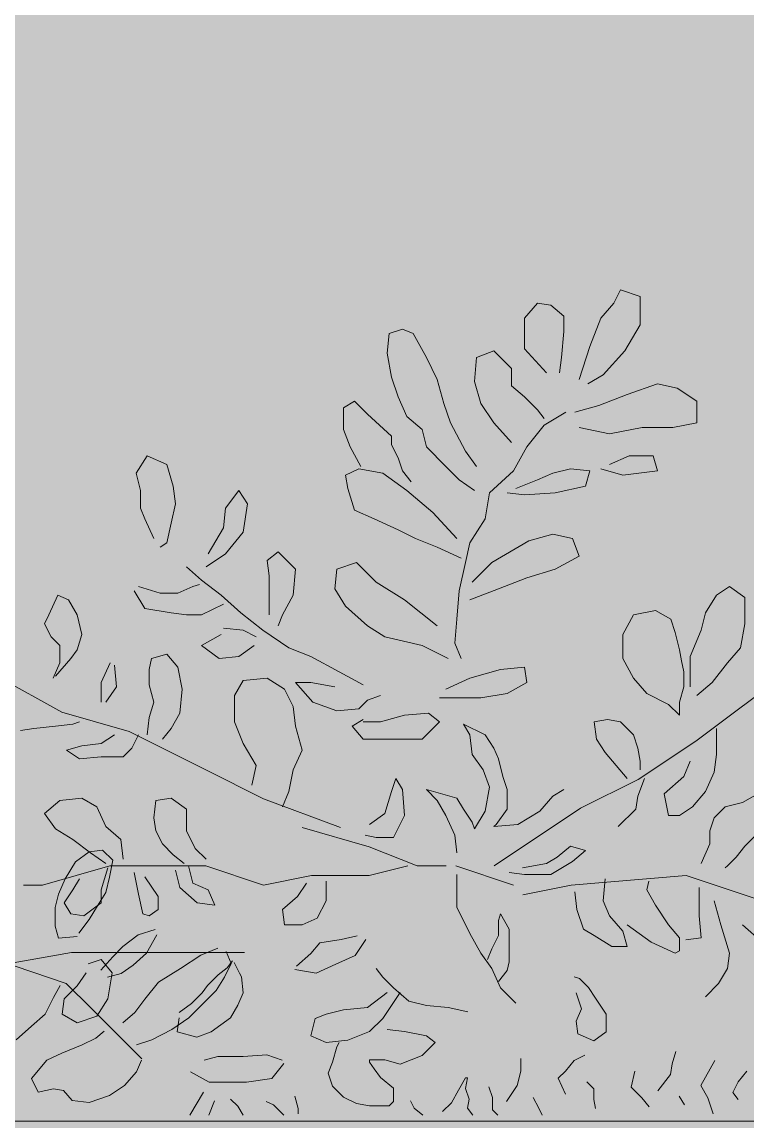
# Model space of a CAD drawing. Header units: centimetres. Extents: x -4381 to 5639, y -3920 to 4826.
# Drawn here: x 7.436 to 7.875, y 7.218 to 7.883 of the extents above; entities that cross this region are included whole.
import ezdxf
from ezdxf.xclip import XClip

# ---------------------------------------------------------------- set-up
doc = ezdxf.new("R2010")
doc.units = ezdxf.units.CM
doc.header["$MEASUREMENT"] = 0
doc.header["$XCLIPFRAME"] = 0
doc.set_wipeout_variables(frame=1)
doc.linetypes.add('Wipeout_Contour', pattern=[100, 0, -100])
for name, color, linetype, lineweight, true_color in [('00-TREES_Pen_No__181', 7, 'Continuous', 5, 0xddeaa8), ('Mur de clôture_Pen_No__178', 7, 'Continuous', 5, 0xbda888), ('MURS CLOTURE_Pen_No__185', 7, 'Continuous', 5, 0xbce39b)]:
    doc.layers.add(name, color=color, linetype=linetype, lineweight=lineweight, true_color=true_color)
doc.layers.add('0_Pen_No__1', color=7, linetype='Continuous', lineweight=5)
doc.layers.add('Structural - Bearing_Pen_No__1', color=7, linetype='Continuous', lineweight=5)
doc.layers.add('Drawing & Figure', color=7, linetype='Continuous')
doc.layers.add('Mur de clôture', color=7, linetype='Continuous')

# ---------------------------------------------------------------- blocks, each defined once
blk = doc.blocks.new('Drawing_9_9', base_point=(-322.85847, 10.61787))
at = {"color": 254, "linetype": 'Wipeout_Contour', "lineweight": 0, "ltscale": 50.266211}
blk.add_wipeout([(5.10799, 7.21787), (7.93931, 7.21787), (12.029, 9.51787), (12.029, 10.41787)], dxfattribs=at).dxf.layer = 'Mur de clôture'
at = {"layer": '00-TREES_Pen_No__181', "linetype": 'Continuous', "lineweight": 0, "ltscale": 10, "true_color": 0xd3eba9}
h = blk.add_hatch(color=61, dxfattribs=at)
h.paths.add_polyline_path([(7.58834, 7.23998), (7.58418, 7.25786), (7.57146, 7.28672), (7.54736, 7.33663), (7.51465, 7.36934), (7.41998, 7.41323), (7.35841, 7.43072), (7.34995, 7.42049), (7.30719, 7.41136), (7.23481, 7.41531), (7.27399, 7.43834), (7.2857, 7.45576), (7.25711, 7.46898), (7.18631, 7.46898), (7.09895, 7.42098), (7.12219, 7.4511), (7.17727, 7.48209), (7.25711, 7.51045), (7.36145, 7.52426), (7.41102, 7.55388), (7.43977, 7.60688), (7.43977, 7.66627), (7.40558, 7.70046), (7.37625, 7.67113), (7.31153, 7.64561), (7.26364, 7.6195), (7.19018, 7.58967), (7.18249, 7.59994), (7.21566, 7.63312), (7.20481, 7.65508), (7.21046, 7.68951), (7.21046, 7.73199), (7.19828, 7.73712), (7.13854, 7.71963), (7.11642, 7.67893), (7.08789, 7.6504), (7.07133, 7.57888), (7.03677, 7.57418), (7.03677, 7.61075), (7.04903, 7.63357), (7.0441, 7.65406), (7.03027, 7.6463), (6.98104, 7.63529), (6.98104, 7.65422), (7.02321, 7.67316), (7.04989, 7.69984), (7.04818, 7.72469), (7.06108, 7.76783), (7.02751, 7.78849), (7.02235, 7.81258), (7.01891, 7.83582), (7.00772, 7.85476), (6.98429, 7.81799), (6.96124, 7.8064), (6.94575, 7.83152), (6.90229, 7.85411), (6.84419, 7.87111), (6.80229, 7.86051), (6.77878, 7.79881), (6.77878, 7.75644), (6.81958, 7.72586), (6.85366, 7.70844), (6.93608, 7.69966), (6.90444, 7.6809), (6.8686, 7.67459), (6.86342, 7.66076), (6.89468, 7.64662), (6.93331, 7.63254), (6.95436, 7.61291), (6.94403, 7.57418), (6.90186, 7.57418), (6.91003, 7.55051), (6.93542, 7.52512), (6.92385, 7.48626), (6.91726, 7.44774), (6.86829, 7.49672), (6.8502, 7.52039), (6.83644, 7.53975), (6.83042, 7.56385), (6.82889, 7.57956), (6.82511, 7.60537), (6.80718, 7.62668), (6.76071, 7.63873), (6.7266, 7.63232), (6.73553, 7.66871), (6.71208, 7.70371), (6.67206, 7.74373), (6.60923, 7.76267), (6.57308, 7.77867), (6.48787, 7.823), (6.46291, 7.77868), (6.45419, 7.7316), (6.51714, 7.71447), (6.49476, 7.67608), (6.50251, 7.6284), (6.55612, 7.55439), (6.58727, 7.54849), (6.65517, 7.56519), (6.68443, 7.57122), (6.67176, 7.52945), (6.66605, 7.51796), (6.7025, 7.51796), (6.72316, 7.51613), (6.73951, 7.49548), (6.74984, 7.48171), (6.73642, 7.483), (6.75038, 7.47606), (6.71509, 7.47606), (6.63074, 7.47606), (6.5421, 7.45024), (6.52746, 7.39086), (6.51714, 7.32458), (6.56359, 7.30468), (6.60442, 7.29965), (6.63269, 7.29965), (6.67453, 7.31202), (6.81061, 7.2994), (6.77915, 7.27707), (6.71955, 7.25634), (6.71955, 7.2171), (6.88214, 7.2171), (6.89574, 7.20776), (6.95793, 7.20517), (7.07582, 7.2171), (7.13849, 7.2171), (7.14973, 7.2171), (7.18759, 7.25773), (7.18659, 7.26153), (7.21608, 7.29685), (7.25071, 7.27383), (7.30383, 7.31205), (7.34788, 7.29003), (7.37173, 7.23389), (7.46059, 7.22396), (7.53962, 7.22979)])
h.paths.add_polyline_path([(7.17053, 7.26839), (7.16057, 7.2362), (7.12391, 7.2483), (7.09666, 7.27556), (7.09666, 7.32505), (7.10957, 7.33437), (7.11674, 7.32863), (7.1318, 7.29421)], flags=0)
h.paths.add_polyline_path([(6.90781, 7.39248), (6.88372, 7.35151), (6.86721, 7.32755), (6.83351, 7.32755), (6.84245, 7.35625), (6.85997, 7.36531)], flags=0)
at = {"layer": '00-TREES_Pen_No__181', "linetype": 'Continuous', "ltscale": 10}
h = blk.add_hatch(color=256, dxfattribs=at)
h.paths.add_polyline_path([(6.5762, 6.01702), (6.58837, 5.96952), (6.62365, 5.96949), (6.64669, 5.93419), (6.61142, 5.94643), (6.64665, 5.89891), (6.61137, 5.88673), (6.61133, 5.83924), (6.58826, 5.83926), (6.59906, 5.77955), (6.64654, 5.7673), (6.65871, 5.7198), (6.67093, 5.71979), (6.73063, 5.71974), (6.77807, 5.66135), (6.81335, 5.66132), (6.84862, 5.66129), (6.87306, 5.67213), (6.88392, 5.68433), (6.88391, 5.67212), (6.90831, 5.64903), (6.89604, 5.57713), (6.93131, 5.56624), (6.9788, 5.5662), (7.02627, 5.54174), (7.03852, 5.58922), (7.06297, 5.62448), (7.08604, 5.62446), (7.09824, 5.61359), (7.12133, 5.63664), (7.14574, 5.62441), (7.19332, 5.73156), (7.20555, 5.74376), (7.26388, 5.7315), (7.30053, 5.74368), (7.31141, 5.77895), (7.30061, 5.83866), (7.3481, 5.83862), (7.40641, 5.80329), (7.44302, 5.77883), (7.4308, 5.76663), (7.40634, 5.71916), (7.44296, 5.70828), (7.49043, 5.68381), (7.5013, 5.69602), (7.54878, 5.68376), (7.5732, 5.68374), (7.56097, 5.66069), (7.54869, 5.57657), (7.62062, 5.60093), (7.64366, 5.56564), (7.64365, 5.55343), (7.64358, 5.47132), (7.71552, 5.50587), (7.73862, 5.54113), (7.78609, 5.51803), (7.82271, 5.50578), (7.85796, 5.47048), (7.87019, 5.49353), (7.87025, 5.56544), (7.8106, 5.62384), (7.83368, 5.63603), (7.87031, 5.636), (7.90567, 5.73095), (7.92803, 5.74276), (7.9653, 5.64813), (8.0127, 5.5409), (8.04789, 5.43368), (8.08306, 5.3156), (8.11824, 5.19617), (8.1303, 5.01841), (8.15459, 4.86371), (8.16535, 4.74566), (8.18963, 4.57874), (8.18949, 4.41321), (8.16498, 4.31825), (8.1771, 4.21105), (8.16482, 4.12829), (8.1334, 4.05622), (8.34386, 4.05622), (8.30733, 4.17566), (8.2844, 4.33036), (8.26017, 4.56783), (8.24941, 4.67367), (8.23735, 4.85278), (8.22527, 5.00612), (8.21322, 5.19609), (8.20246, 5.30329), (8.21339, 5.39826), (8.22571, 5.51765), (8.24629, 5.69738), (8.25028, 5.69538), (8.27335, 5.69536), (8.30861, 5.68312), (8.30855, 5.61256), (8.29767, 5.57594), (8.35601, 5.57589), (8.39261, 5.52836), (8.42784, 5.48084), (8.41564, 5.49307), (8.34507, 5.47006), (8.33282, 5.43344), (8.3328, 5.41037), (8.33276, 5.36288), (8.39242, 5.30313), (8.39246, 5.35062), (8.45088, 5.44555), (8.47537, 5.52829), (8.49843, 5.51742), (8.54591, 5.50517), (8.55813, 5.51737), (8.61784, 5.52817), (8.64089, 5.50509), (8.6653, 5.49285), (8.68837, 5.49283), (8.74807, 5.49278), (8.74802, 5.43308), (8.79556, 5.49274), (8.79562, 5.56466), (8.84314, 5.59989), (8.8675, 5.51711), (8.9028, 5.55235), (8.89064, 5.61207), (8.8785, 5.69484), (8.91512, 5.67039), (8.96263, 5.69477), (8.97345, 5.65948), (9.04533, 5.62279), (9.06835, 5.56442), (9.08051, 5.50471), (9.10492, 5.49248), (9.12802, 5.52774), (9.14023, 5.52773), (9.18774, 5.55211), (9.18775, 5.56432), (9.16336, 5.59962), (9.16339, 5.6349), (9.21089, 5.64707), (9.28276, 5.59952), (9.24747, 5.58734), (9.25829, 5.53984), (9.29492, 5.53981), (9.34238, 5.50449), (9.28266, 5.48012), (9.33014, 5.46922), (9.31786, 5.38511), (9.35313, 5.37422), (9.38975, 5.36198), (9.40062, 5.37418), (9.41288, 5.43252), (9.38981, 5.43254), (9.41297, 5.53971), (9.44822, 5.5044), (9.50791, 5.49214), (9.52015, 5.5274), (9.46049, 5.57495), (9.54328, 5.5993), (9.57989, 5.57484), (9.57991, 5.59927), (9.603, 5.62231), (9.6383, 5.64671), (9.66271, 5.63447), (9.69802, 5.66972), (9.53266, 5.88425), (9.56795, 5.89643), (9.4961, 5.96704), (9.52054, 5.99145), (9.55586, 6.03891), (9.59116, 6.06194), (9.58042, 6.19221), (9.55608, 6.29942), (9.58054, 6.33468), (9.61583, 6.34686), (9.62806, 6.37127), (9.62807, 6.38213), (9.6512, 6.45402), (9.66341, 6.45401), (9.68647, 6.45399), (9.68649, 6.47706), (9.6865, 6.48927), (9.62822, 6.56123), (9.63908, 6.57208), (9.66351, 6.57206), (9.68661, 6.61953), (9.6283, 6.65621), (9.60388, 6.65623), (9.58085, 6.70374), (9.55645, 6.72683), (9.52118, 6.73907), (9.50901, 6.78657), (9.48596, 6.80966), (9.46153, 6.79882), (9.46154, 6.80968), (9.46157, 6.84631), (9.44941, 6.90467), (9.46165, 6.94129), (9.4739, 6.98877), (9.43863, 6.99966), (9.40199, 6.98883), (9.35451, 6.99973), (9.35452, 7.01194), (9.37901, 7.08383), (9.39127, 7.14217), (9.35465, 7.16662), (9.25966, 7.15449), (9.23658, 7.13144), (9.22439, 7.16673), (9.21219, 7.17895), (9.23665, 7.21421), (9.2245, 7.28478), (9.20143, 7.2848), (9.12955, 7.32149), (9.10646, 7.29709), (9.01153, 7.35687), (8.97493, 7.39218), (8.93966, 7.40442), (8.92747, 7.4275), (8.87997, 7.41669), (8.86909, 7.39227), (8.83249, 7.42758), (8.8216, 7.39231), (8.78502, 7.45205), (8.76195, 7.45206), (8.7498, 7.52263), (8.72668, 7.46431), (8.7145, 7.4996), (8.61947, 7.43997), (8.59508, 7.47527), (8.57201, 7.47529), (8.53674, 7.48753), (8.50009, 7.4645), (8.5001, 7.47535), (8.45261, 7.47539), (8.40512, 7.47544), (8.33457, 7.48771), (8.29931, 7.49995), (8.27486, 7.47555), (8.22739, 7.50001), (8.20433, 7.50003), (8.15686, 7.52314), (8.13241, 7.50009), (8.09715, 7.52319), (8.09718, 7.54761), (8.07273, 7.52321), (8.03746, 7.53545), (8.02523, 7.51239), (7.94246, 7.51246), (7.91946, 7.58304), (7.90723, 7.55998), (7.88278, 7.53558), (7.8597, 7.51253), (7.78777, 7.50038), (7.71721, 7.48823), (7.68194, 7.50047), (7.62226, 7.52359), (7.61003, 7.50054), (7.59777, 7.45306), (7.55028, 7.4531), (7.51503, 7.47619), (7.49193, 7.44093), (7.47971, 7.42873), (7.45525, 7.39348), (7.41996, 7.37044), (7.34936, 7.32301), (7.33715, 7.32302), (7.26523, 7.32308), (7.26517, 7.25117), (7.22991, 7.26341), (7.17017, 7.22818), (7.18235, 7.18068), (7.21761, 7.16844), (7.25421, 7.12092), (7.21756, 7.10874), (7.20673, 7.13317), (7.1592, 7.08572), (7.17002, 7.04908), (7.19442, 7.01378), (7.16999, 7.0138), (7.18216, 6.9663), (7.19431, 6.89573), (7.15907, 6.93104), (7.13467, 6.96634), (7.0994, 6.96637), (7.08724, 7.03829), (7.05197, 7.03832), (7.0275, 6.99086), (7.01665, 6.99086), (7.01661, 6.94337), (7.01657, 6.89589), (7.06401, 6.83614), (7.01655, 6.87146), (6.99207, 6.81178), (6.96902, 6.82401), (6.93238, 6.82404), (6.90933, 6.83627), (6.88486, 6.78881), (6.89704, 6.75352), (6.92145, 6.72907), (6.92142, 6.6938), (6.88477, 6.68161), (6.87395, 6.7169), (6.8495, 6.69386), (6.81424, 6.71695), (6.81419, 6.65861), (6.80198, 6.65862), (6.76671, 6.6695), (6.73143, 6.65868), (6.67173, 6.65873), (6.65946, 6.59904), (6.68391, 6.62208), (6.71915, 6.58678), (6.70692, 6.56372), (6.69468, 6.5271), (6.73127, 6.47957), (6.75429, 6.42121), (6.73125, 6.45651), (6.70676, 6.37376), (6.68369, 6.37378), (6.65924, 6.33717), (6.64701, 6.31411), (6.64699, 6.28969), (6.64694, 6.23134), (6.69443, 6.2313), (6.67461, 6.21789), (6.65912, 6.1947), (6.63596, 6.08888), (6.6468, 6.06445), (6.63595, 6.07667), (6.61151, 6.05227)])
h.paths.add_polyline_path([(7.95891, 5.74312), (7.96538, 5.74311), (7.98844, 5.73088), (8.0237, 5.70778), (8.04809, 5.67113), (8.07112, 5.63583), (8.08333, 5.62361), (8.09556, 5.64802), (8.13089, 5.70769), (8.16619, 5.73073), (8.19059, 5.70764), (8.19051, 5.61266), (8.17819, 5.49327), (8.1659, 5.3983), (8.15503, 5.37524), (8.1306, 5.37526), (8.10757, 5.41056), (8.04799, 5.55308)], flags=0)
at = {"layer": 'Mur de clôture_Pen_No__178', "linetype": 'Continuous', "ltscale": 10}
blk.add_hatch(color=256, dxfattribs=at).paths.add_polyline_path([(5.10799, 7.21787), (7.93931, 7.21787), (12.029, 9.51787), (12.029, 10.41787)])
at = {"layer": 'MURS CLOTURE_Pen_No__185', "linetype": 'Continuous', "lineweight": 0, "ltscale": 10, "true_color": 0xc7e4ae}
h = blk.add_hatch(color=9, dxfattribs=at)
h.paths.add_polyline_path([(7.21924, 7.23827), (7.25646, 7.23048), (7.31682, 7.22603), (7.3847, 7.23362), (7.40292, 7.2765), (7.43657, 7.29332), (7.47714, 7.26413), (7.50359, 7.28171), (7.52612, 7.25473), (7.52536, 7.25183), (7.55428, 7.22079), (7.56287, 7.22079), (7.61074, 7.22079), (7.70079, 7.21168), (7.74829, 7.21366), (7.75868, 7.22079), (7.88288, 7.22079), (7.88288, 7.25077), (7.83736, 7.2666), (7.81332, 7.28366), (7.91727, 7.2933), (7.94923, 7.28385), (7.97083, 7.28385), (8.00201, 7.28769), (8.0375, 7.3029), (8.02961, 7.35352), (8.01843, 7.39888), (7.95071, 7.41861), (7.88629, 7.41861), (7.85933, 7.41861), (7.86999, 7.4239), (7.85974, 7.42292), (7.86763, 7.43344), (7.88012, 7.44921), (7.8959, 7.45061), (7.92375, 7.45061), (7.91939, 7.45939), (7.90971, 7.49129), (7.93206, 7.48669), (7.98392, 7.47393), (8.00772, 7.47844), (8.04867, 7.53497), (8.05459, 7.57139), (8.0375, 7.60072), (8.08558, 7.61381), (8.07891, 7.64977), (8.05985, 7.68362), (7.99476, 7.64976), (7.96715, 7.63753), (7.91916, 7.62307), (7.88859, 7.5925), (7.87068, 7.56576), (7.87749, 7.53797), (7.85144, 7.54286), (7.81594, 7.53366), (7.80225, 7.51738), (7.79936, 7.49766), (7.79819, 7.48567), (7.79359, 7.46726), (7.78308, 7.45247), (7.76926, 7.43439), (7.73185, 7.39698), (7.72682, 7.42639), (7.71798, 7.45608), (7.73738, 7.47548), (7.74362, 7.49355), (7.71141, 7.49355), (7.70352, 7.52314), (7.7196, 7.53813), (7.7491, 7.54889), (7.77298, 7.55969), (7.76902, 7.57025), (7.74165, 7.57508), (7.71748, 7.58941), (7.78044, 7.59611), (7.80647, 7.60942), (7.83763, 7.63278), (7.83763, 7.66515), (7.81968, 7.71228), (7.78767, 7.72037), (7.74329, 7.70738), (7.71009, 7.69013), (7.69826, 7.67094), (7.68065, 7.6798), (7.66276, 7.70788), (7.65421, 7.69342), (7.65158, 7.67566), (7.64764, 7.65726), (7.622, 7.64148), (7.63185, 7.60853), (7.63054, 7.58954), (7.65092, 7.56916), (7.68314, 7.5547), (7.68314, 7.54023), (7.64553, 7.54865), (7.63497, 7.55457), (7.6312, 7.53892), (7.64057, 7.52149), (7.64057, 7.49355), (7.61417, 7.49714), (7.60152, 7.55178), (7.57972, 7.57357), (7.56283, 7.60466), (7.51719, 7.61802), (7.50789, 7.6141), (7.50789, 7.58165), (7.5122, 7.55535), (7.50391, 7.53858), (7.52925, 7.51324), (7.52338, 7.50539), (7.46727, 7.52818), (7.43068, 7.54812), (7.38125, 7.56761), (7.35884, 7.59002), (7.33272, 7.5639), (7.33272, 7.51854), (7.35469, 7.47805), (7.39255, 7.45542), (7.47226, 7.44487), (7.53324, 7.42321), (7.57532, 7.39954), (7.59307, 7.37653), (7.52634, 7.4132), (7.47226, 7.4132), (7.45041, 7.40309), (7.45936, 7.38979), (7.48929, 7.3722), (7.434, 7.36918), (7.40134, 7.37616), (7.39523, 7.3834), (7.34784, 7.37061), (7.27553, 7.33708), (7.25054, 7.3121), (7.23213, 7.27397), (7.22241, 7.25193)])
h.paths.add_polyline_path([(7.53839, 7.25997), (7.56797, 7.27969), (7.57948, 7.30599), (7.58496, 7.31037), (7.59482, 7.30325), (7.59482, 7.26545), (7.574, 7.24463), (7.546, 7.23539)], flags=0)
h.paths.add_polyline_path([(7.73907, 7.35476), (7.77562, 7.33401), (7.789, 7.32708), (7.79583, 7.30516), (7.77009, 7.30516), (7.75748, 7.32346)], flags=0)
at = {"layer": '0_Pen_No__1', "linetype": 'Continuous', "ltscale": 10}
for p, q in [((7.79409, 7.71279), (7.79804, 7.72071)), ((7.79804, 7.72071), (7.80991, 7.71675)), ((7.80991, 7.71675), (7.80991, 7.69959)), ((7.74001, 7.70355), (7.74792, 7.71279)), ((7.74792, 7.71279), (7.75584, 7.71147)), ((7.75584, 7.71147), (7.76375, 7.70487)), ((7.78617, 7.70355), (7.79409, 7.71279)), ((7.74001, 7.68508), (7.74001, 7.70355)), ((7.76375, 7.70487), (7.76375, 7.69564)), ((7.77958, 7.6864), (7.78617, 7.70355)), ((7.65823, 7.69432), (7.65691, 7.68244)), ((7.66615, 7.69696), (7.65823, 7.69432)), ((7.67274, 7.69432), (7.66615, 7.69696)), ((7.68065, 7.6798), (7.67274, 7.69432)), ((7.76375, 7.69564), (7.76243, 7.6798)), ((7.80991, 7.69959), (7.80068, 7.68376)), ((7.65691, 7.68244), (7.65955, 7.66792)), ((7.71099, 7.6798), (7.72154, 7.68376)), ((7.72154, 7.68376), (7.73209, 7.6732)), ((7.7532, 7.67056), (7.74001, 7.68508)), ((7.77298, 7.6666), (7.77958, 7.6864)), ((7.80068, 7.68376), (7.78749, 7.66924)), ((7.68725, 7.6666), (7.68065, 7.6798)), ((7.70967, 7.66528), (7.71099, 7.6798)), ((7.76243, 7.6798), (7.76111, 7.67056)), ((7.65955, 7.66792), (7.66351, 7.65604)), ((7.73209, 7.6732), (7.73209, 7.66264)), ((7.78749, 7.66924), (7.77826, 7.66396)), ((7.69121, 7.65208), (7.68725, 7.6666)), ((7.71363, 7.65208), (7.70967, 7.66528)), ((7.73209, 7.66264), (7.74001, 7.65604)), ((7.802, 7.65736), (7.82046, 7.66396)), ((7.82046, 7.66396), (7.83233, 7.66132)), ((7.83233, 7.66132), (7.84421, 7.6534)), ((7.66351, 7.65604), (7.66878, 7.64416)), ((7.74001, 7.65604), (7.74792, 7.64812)), ((7.78485, 7.65076), (7.802, 7.65736)), ((7.63053, 7.64944), (7.63713, 7.6534)), ((7.63053, 7.63624), (7.63053, 7.64944)), ((7.63713, 7.6534), (7.64504, 7.64548)), ((7.69516, 7.6402), (7.69121, 7.65208)), ((7.72154, 7.6402), (7.71363, 7.65208)), ((7.74792, 7.64812), (7.75188, 7.64284)), ((7.77034, 7.6468), (7.78485, 7.65076)), ((7.84421, 7.6534), (7.84421, 7.6402)), ((7.64504, 7.64548), (7.65955, 7.63228)), ((7.66878, 7.64416), (7.67802, 7.63624)), ((7.75188, 7.63888), (7.76507, 7.6468)), ((7.63449, 7.62569), (7.63053, 7.63624)), ((7.67802, 7.63624), (7.68065, 7.62569)), ((7.7044, 7.62305), (7.69516, 7.6402)), ((7.73209, 7.62833), (7.72154, 7.6402)), ((7.74133, 7.62569), (7.75188, 7.63888)), ((7.79145, 7.6336), (7.77298, 7.63756)), ((7.81123, 7.63756), (7.79145, 7.6336)), ((7.8297, 7.63756), (7.81123, 7.63756)), ((7.84421, 7.6402), (7.8297, 7.63756)), ((7.65955, 7.63228), (7.65955, 7.627)), ((7.65955, 7.627), (7.66351, 7.61909)), ((7.50523, 7.60985), (7.51183, 7.62041)), ((7.51183, 7.62041), (7.5237, 7.61513)), ((7.64109, 7.61381), (7.63449, 7.62569)), ((7.68065, 7.62569), (7.69252, 7.61381)), ((7.71099, 7.61381), (7.7044, 7.62305)), ((7.73341, 7.61117), (7.74133, 7.62569)), ((7.79145, 7.61513), (7.80332, 7.62041)), ((7.80332, 7.62041), (7.81783, 7.62041)), ((7.81783, 7.62041), (7.82046, 7.61117)), ((7.5237, 7.61513), (7.52765, 7.60193)), ((7.66351, 7.61909), (7.66615, 7.61117)), ((7.69252, 7.61381), (7.70044, 7.60589)), ((7.50787, 7.59929), (7.50523, 7.60985)), ((7.63977, 7.61249), (7.63185, 7.60853)), ((7.63185, 7.60853), (7.63317, 7.60061)), ((7.65427, 7.60985), (7.63977, 7.61249)), ((7.66878, 7.59929), (7.65427, 7.60985)), ((7.66615, 7.61117), (7.67142, 7.60457)), ((7.7189, 7.59797), (7.73341, 7.61117)), ((7.74792, 7.60589), (7.75715, 7.60985)), ((7.75715, 7.60985), (7.76771, 7.61249)), ((7.76771, 7.61249), (7.77958, 7.61117)), ((7.77958, 7.61117), (7.77694, 7.60193)), ((7.79936, 7.60853), (7.78617, 7.61249)), ((7.82046, 7.61117), (7.79936, 7.60853)), ((7.52765, 7.60193), (7.52897, 7.59137)), ((7.63317, 7.60061), (7.63713, 7.58741)), ((7.70044, 7.60589), (7.70967, 7.59929)), ((7.73473, 7.60061), (7.74792, 7.60589)), ((7.77694, 7.60193), (7.75847, 7.59797)), ((7.50787, 7.58873), (7.50787, 7.59929)), ((7.55931, 7.58873), (7.56722, 7.59929)), ((7.56722, 7.59929), (7.5725, 7.59137)), ((7.68461, 7.58609), (7.66878, 7.59929)), ((7.71627, 7.58213), (7.7189, 7.59797)), ((7.74001, 7.59665), (7.72946, 7.59797)), ((7.75847, 7.59797), (7.74001, 7.59665)), ((7.51051, 7.58213), (7.50787, 7.58873)), ((7.52897, 7.59137), (7.52633, 7.57949)), ((7.55799, 7.57685), (7.55931, 7.58873)), ((7.5725, 7.59137), (7.56986, 7.57421)), ((7.63713, 7.58741), (7.649, 7.58213)), ((7.51578, 7.57025), (7.51051, 7.58213)), ((7.649, 7.58213), (7.66351, 7.57553)), ((7.69912, 7.57025), (7.68461, 7.58609)), ((7.70703, 7.56761), (7.71627, 7.58213)), ((7.52633, 7.57949), (7.5237, 7.56761)), ((7.54876, 7.56101), (7.55799, 7.57685)), ((7.56986, 7.57421), (7.55931, 7.56101)), ((7.66351, 7.57553), (7.67406, 7.57025)), ((7.5237, 7.56761), (7.51974, 7.56497)), ((7.67406, 7.57025), (7.68725, 7.56497)), ((7.7044, 7.55574), (7.70703, 7.56761)), ((7.72022, 7.55574), (7.74265, 7.56893)), ((7.74265, 7.56893), (7.75715, 7.57289)), ((7.75715, 7.57289), (7.76902, 7.57025)), ((7.76902, 7.57025), (7.77298, 7.55969)), ((7.55931, 7.56101), (7.54744, 7.5531)), ((7.58437, 7.55705), (7.59096, 7.56233)), ((7.59096, 7.56233), (7.60152, 7.55178)), ((7.68725, 7.56497), (7.70176, 7.55838)), ((7.58569, 7.54782), (7.58437, 7.55705)), ((7.63845, 7.55574), (7.62658, 7.55178)), ((7.65032, 7.54386), (7.63845, 7.55574)), ((7.70044, 7.53858), (7.7044, 7.55574)), ((7.70835, 7.54386), (7.72022, 7.55574)), ((7.77298, 7.55969), (7.75847, 7.55178)), ((7.53557, 7.5531), (7.5448, 7.54518)), ((7.58569, 7.53726), (7.58569, 7.54782)), ((7.60152, 7.55178), (7.6002, 7.53594)), ((7.62658, 7.55178), (7.62526, 7.5399)), ((7.75847, 7.55178), (7.74133, 7.5465)), ((7.50655, 7.54122), (7.51974, 7.53726)), ((7.53029, 7.53726), (7.53952, 7.54122)), ((7.53952, 7.54122), (7.54348, 7.54254)), ((7.5448, 7.54518), (7.55667, 7.53594)), ((7.66746, 7.5333), (7.65032, 7.54386)), ((7.74133, 7.5465), (7.72418, 7.5399)), ((7.85608, 7.53594), (7.86399, 7.54122)), ((7.86399, 7.54122), (7.87322, 7.53462)), ((7.45247, 7.52406), (7.45775, 7.53594)), ((7.45775, 7.53594), (7.46434, 7.5333)), ((7.50391, 7.53858), (7.51051, 7.52802)), ((7.51974, 7.53726), (7.53029, 7.53726)), ((7.55667, 7.53594), (7.56854, 7.52538)), ((7.58569, 7.52406), (7.58569, 7.53726)), ((7.6002, 7.53594), (7.5936, 7.52406)), ((7.62526, 7.5399), (7.63185, 7.52934)), ((7.69912, 7.52142), (7.70044, 7.53858)), ((7.72418, 7.5399), (7.70703, 7.5333)), ((7.84948, 7.52538), (7.85608, 7.53594)), ((7.87322, 7.53462), (7.87322, 7.51878)), ((7.46434, 7.5333), (7.46962, 7.52406)), ((7.51051, 7.52802), (7.52633, 7.52538)), ((7.5448, 7.52406), (7.55799, 7.53066)), ((7.63185, 7.52934), (7.64504, 7.51746)), ((7.68725, 7.51746), (7.66746, 7.5333)), ((7.44984, 7.51878), (7.45247, 7.52406)), ((7.46962, 7.52406), (7.47226, 7.51218)), ((7.52633, 7.52538), (7.53557, 7.52406)), ((7.53557, 7.52406), (7.5448, 7.52406)), ((7.56854, 7.52538), (7.58173, 7.51482)), ((7.5936, 7.52406), (7.59096, 7.51746)), ((7.6978, 7.5069), (7.69912, 7.52142)), ((7.79936, 7.51218), (7.80596, 7.52406)), ((7.80596, 7.52406), (7.81914, 7.5267)), ((7.81914, 7.5267), (7.82838, 7.52142)), ((7.82838, 7.52142), (7.83102, 7.5135)), ((7.84684, 7.51482), (7.84948, 7.52538)), ((7.45379, 7.51086), (7.44984, 7.51878)), ((7.55799, 7.51614), (7.56986, 7.51482)), ((7.56986, 7.51482), (7.57777, 7.51086)), ((7.58173, 7.51482), (7.59756, 7.50426)), ((7.64504, 7.51746), (7.65559, 7.51086)), ((7.84025, 7.49898), (7.84684, 7.51482)), ((7.87322, 7.51878), (7.87058, 7.50426)), ((7.45907, 7.50558), (7.45379, 7.51086)), ((7.47226, 7.51218), (7.46962, 7.50294)), ((7.55667, 7.51218), (7.5448, 7.50558)), ((7.65559, 7.51086), (7.67802, 7.50558)), ((7.79936, 7.49766), (7.79936, 7.51218)), ((7.83102, 7.5135), (7.83365, 7.50294)), ((7.45907, 7.49502), (7.45907, 7.50558)), ((7.46962, 7.50294), (7.46566, 7.49766)), ((7.5448, 7.50558), (7.55535, 7.49766)), ((7.56722, 7.49898), (7.57646, 7.50558)), ((7.59756, 7.50426), (7.61075, 7.49898)), ((7.67802, 7.50558), (7.69384, 7.49766)), ((7.70176, 7.49766), (7.6978, 7.5069)), ((7.83365, 7.50294), (7.83497, 7.49634)), ((7.87058, 7.50426), (7.86267, 7.49502)), ((7.40796, 7.49427), (7.46024, 7.4652)), ((7.45511, 7.48579), (7.45907, 7.49502)), ((7.46566, 7.49766), (7.45643, 7.4871)), ((7.4894, 7.49502), (7.48413, 7.48315)), ((7.51315, 7.49106), (7.51446, 7.49766)), ((7.51446, 7.49766), (7.5237, 7.5003)), ((7.5237, 7.5003), (7.53029, 7.49238)), ((7.55535, 7.49766), (7.56722, 7.49898)), ((7.61075, 7.49898), (7.6279, 7.48974)), ((7.80596, 7.48579), (7.79936, 7.49766)), ((7.83497, 7.49634), (7.83629, 7.48974)), ((7.84025, 7.48842), (7.84025, 7.49898)), ((7.86267, 7.49502), (7.85344, 7.48315)), ((7.49204, 7.4937), (7.49336, 7.48051)), ((7.51315, 7.48183), (7.51315, 7.49106)), ((7.53029, 7.49238), (7.53293, 7.47919)), ((7.6279, 7.48974), (7.6424, 7.48183)), ((7.70703, 7.48579), (7.7255, 7.49106)), ((7.7255, 7.49106), (7.74001, 7.49238)), ((7.74001, 7.49238), (7.74133, 7.48315)), ((7.83629, 7.48974), (7.83629, 7.48051)), ((7.84025, 7.48051), (7.84025, 7.48842)), ((7.48413, 7.48315), (7.48413, 7.47127)), ((7.51578, 7.47127), (7.51315, 7.48183)), ((7.56458, 7.47523), (7.56986, 7.48446)), ((7.56986, 7.48446), (7.58437, 7.48579)), ((7.58437, 7.48579), (7.59492, 7.47919)), ((7.61075, 7.48315), (7.60152, 7.48315)), ((7.60152, 7.48315), (7.61207, 7.47127)), ((7.62526, 7.48051), (7.61075, 7.48315)), ((7.69252, 7.47919), (7.70703, 7.48579)), ((7.74133, 7.48315), (7.72946, 7.47655)), ((7.81387, 7.47655), (7.80596, 7.48579)), ((7.85344, 7.48315), (7.84421, 7.47523)), ((7.86687, 7.4652), (7.8901, 7.48264)), ((7.49336, 7.48051), (7.48677, 7.47127)), ((7.53293, 7.47919), (7.53161, 7.46467)), ((7.56458, 7.45939), (7.56458, 7.47523)), ((7.59492, 7.47919), (7.6002, 7.46863)), ((7.64504, 7.47259), (7.65296, 7.47523)), ((7.72946, 7.47655), (7.71363, 7.47391)), ((7.82706, 7.46995), (7.81387, 7.47655)), ((7.83629, 7.48051), (7.83365, 7.47127)), ((7.51315, 7.46203), (7.51578, 7.47127)), ((7.6002, 7.46863), (7.60152, 7.45675)), ((7.61207, 7.47127), (7.62658, 7.46599)), ((7.63977, 7.46731), (7.64504, 7.47259)), ((7.70044, 7.47391), (7.68857, 7.47391)), ((7.71363, 7.47391), (7.70044, 7.47391)), ((7.83365, 7.46335), (7.82706, 7.46995)), ((7.83365, 7.47127), (7.83365, 7.46335)), ((7.46024, 7.4652), (7.50091, 7.45358)), ((7.51183, 7.45147), (7.51315, 7.46203)), ((7.53161, 7.46467), (7.52633, 7.45543)), ((7.62658, 7.46599), (7.63977, 7.46731)), ((7.65296, 7.45939), (7.66746, 7.46335)), ((7.66746, 7.46335), (7.68197, 7.46467)), ((7.68197, 7.46467), (7.68857, 7.45939)), ((7.84363, 7.44776), (7.86687, 7.4652)), ((7.43533, 7.45411), (7.44324, 7.45543)), ((7.44324, 7.45543), (7.45643, 7.45675)), ((7.45643, 7.45675), (7.46698, 7.45807)), ((7.46698, 7.45807), (7.47094, 7.45939)), ((7.52633, 7.45543), (7.52106, 7.44883)), ((7.56986, 7.44619), (7.56458, 7.45939)), ((7.60152, 7.45675), (7.60547, 7.44223)), ((7.63581, 7.45675), (7.6424, 7.46071)), ((7.6424, 7.44883), (7.63581, 7.45675)), ((7.6424, 7.45939), (7.65296, 7.45939)), ((7.68857, 7.45939), (7.67802, 7.44883)), ((7.70703, 7.45147), (7.70308, 7.45807)), ((7.70308, 7.45807), (7.71627, 7.45147)), ((7.78221, 7.45939), (7.79013, 7.46071)), ((7.78353, 7.44883), (7.78221, 7.45939)), ((7.79013, 7.46071), (7.79804, 7.45939)), ((7.79804, 7.45939), (7.80596, 7.45147)), ((7.85608, 7.44883), (7.85608, 7.45543)), ((7.49204, 7.45147), (7.48413, 7.44619)), ((7.50091, 7.45358), (7.54738, 7.43032)), ((7.50259, 7.44355), (7.50655, 7.45147)), ((7.65955, 7.44883), (7.6424, 7.44883)), ((7.67802, 7.44883), (7.65955, 7.44883)), ((7.70835, 7.43959), (7.70703, 7.45147)), ((7.71627, 7.45147), (7.72154, 7.44355)), ((7.78881, 7.44091), (7.78353, 7.44883)), ((7.80596, 7.45147), (7.80859, 7.44355)), ((7.80878, 7.42451), (7.84363, 7.44776)), ((7.85608, 7.43959), (7.85608, 7.44883)), ((7.47226, 7.44487), (7.46303, 7.44223)), ((7.46303, 7.44223), (7.47094, 7.43695)), ((7.48413, 7.44619), (7.47226, 7.44487)), ((7.49732, 7.43827), (7.50259, 7.44355)), ((7.57777, 7.43299), (7.56986, 7.44619)), ((7.60547, 7.44223), (7.6002, 7.43035)), ((7.72154, 7.44355), (7.72418, 7.43695)), ((7.7954, 7.43299), (7.78881, 7.44091)), ((7.80859, 7.44355), (7.80991, 7.43563)), ((7.47094, 7.43695), (7.48413, 7.43827)), ((7.48413, 7.43827), (7.49732, 7.43827)), ((7.71495, 7.43035), (7.70835, 7.43959)), ((7.72418, 7.43695), (7.72682, 7.42639)), ((7.80991, 7.43563), (7.80991, 7.43035)), ((7.84025, 7.43563), (7.83629, 7.42639)), ((7.85476, 7.42903), (7.85608, 7.43959)), ((7.54738, 7.43032), (7.58223, 7.41289)), ((7.57514, 7.42111), (7.57777, 7.43299)), ((7.6002, 7.43035), (7.59756, 7.41715)), ((7.7189, 7.41979), (7.71495, 7.43035)), ((7.802, 7.42507), (7.7954, 7.43299)), ((7.84948, 7.41715), (7.85476, 7.42903)), ((7.65955, 7.41715), (7.66219, 7.42507)), ((7.66219, 7.42507), (7.66615, 7.41847)), ((7.72682, 7.42639), (7.72946, 7.41847)), ((7.77393, 7.40707), (7.80878, 7.42451)), ((7.80859, 7.41451), (7.81255, 7.42507)), ((7.83629, 7.42639), (7.82442, 7.41584)), ((7.59756, 7.41715), (7.5936, 7.40792)), ((7.65559, 7.40396), (7.65955, 7.41715)), ((7.66615, 7.41847), (7.66746, 7.40264)), ((7.68725, 7.41188), (7.68065, 7.41847)), ((7.68065, 7.41847), (7.69912, 7.4132)), ((7.71627, 7.40528), (7.7189, 7.41979)), ((7.72946, 7.41847), (7.72946, 7.4066)), ((7.74924, 7.40528), (7.75715, 7.41451)), ((7.75715, 7.41451), (7.76375, 7.41847)), ((7.80727, 7.4066), (7.80859, 7.41451)), ((7.82442, 7.41584), (7.82706, 7.40264)), ((7.84157, 7.40792), (7.84948, 7.41715)), ((7.8719, 7.41056), (7.88114, 7.41584)), ((7.44984, 7.40396), (7.45907, 7.41188)), ((7.45907, 7.41188), (7.47226, 7.4132)), ((7.47226, 7.4132), (7.48149, 7.40792)), ((7.48149, 7.40792), (7.48677, 7.39604)), ((7.51578, 7.40132), (7.5171, 7.41188)), ((7.5171, 7.41188), (7.52633, 7.4132)), ((7.52633, 7.4132), (7.53557, 7.4066)), ((7.58223, 7.41289), (7.6287, 7.39545)), ((7.69252, 7.40264), (7.68725, 7.41188)), ((7.69912, 7.4132), (7.70308, 7.4066)), ((7.83365, 7.40264), (7.84157, 7.40792)), ((7.85476, 7.40132), (7.86135, 7.40792)), ((7.86135, 7.40792), (7.8719, 7.41056)), ((7.45643, 7.39472), (7.44984, 7.40396)), ((7.5171, 7.3934), (7.51578, 7.40132)), ((7.53557, 7.4066), (7.53557, 7.3934)), ((7.64636, 7.39736), (7.65559, 7.40396)), ((7.66746, 7.40264), (7.66087, 7.38944)), ((7.6978, 7.39076), (7.69252, 7.40264)), ((7.70308, 7.4066), (7.70835, 7.39868)), ((7.70967, 7.39472), (7.71627, 7.40528)), ((7.72165, 7.3722), (7.77393, 7.40707)), ((7.72946, 7.4066), (7.72286, 7.39736)), ((7.73605, 7.39736), (7.74924, 7.40528)), ((7.79672, 7.39604), (7.80727, 7.4066)), ((7.82706, 7.40264), (7.83365, 7.40264)), ((7.85212, 7.3934), (7.85476, 7.40132)), ((7.46698, 7.38812), (7.45643, 7.39472)), ((7.48677, 7.39604), (7.496, 7.38812)), ((7.60547, 7.39545), (7.64613, 7.38382)), ((7.70835, 7.39868), (7.70967, 7.39472)), ((7.72286, 7.39736), (7.72154, 7.39604)), ((7.72154, 7.39604), (7.73605, 7.39736)), ((7.47753, 7.3802), (7.46698, 7.38812)), ((7.496, 7.38812), (7.49732, 7.37624)), ((7.52106, 7.38548), (7.5171, 7.3934)), ((7.53557, 7.3934), (7.54084, 7.38284)), ((7.65032, 7.38944), (7.64372, 7.39076)), ((7.66087, 7.38944), (7.65032, 7.38944)), ((7.69912, 7.3802), (7.6978, 7.39076)), ((7.85212, 7.38548), (7.85212, 7.3934)), ((7.88114, 7.39208), (7.87322, 7.38416)), ((7.48488, 7.38182), (7.4767, 7.3808)), ((7.49103, 7.37568), (7.48488, 7.38182)), ((7.52765, 7.37888), (7.52106, 7.38548)), ((7.54084, 7.38284), (7.54744, 7.37624)), ((7.64613, 7.38382), (7.67517, 7.3722)), ((7.75979, 7.37756), (7.76771, 7.38416)), ((7.76771, 7.38416), (7.77694, 7.38152)), ((7.77694, 7.38152), (7.76902, 7.37492)), ((7.84684, 7.3736), (7.85212, 7.38548)), ((7.87322, 7.38416), (7.86795, 7.37756)), ((7.46851, 7.37465), (7.46236, 7.36441)), ((7.4767, 7.3808), (7.46851, 7.37465)), ((7.48677, 7.3736), (7.47753, 7.3802)), ((7.48898, 7.36543), (7.49103, 7.37568)), ((7.53425, 7.3736), (7.52765, 7.37888)), ((7.7532, 7.3736), (7.75979, 7.37756)), ((7.76902, 7.37492), (7.75584, 7.367)), ((7.86795, 7.37756), (7.86267, 7.37228)), ((7.44863, 7.36057), (7.48929, 7.3722)), ((7.48413, 7.35776), (7.48809, 7.37096)), ((7.48929, 7.3722), (7.50672, 7.3722)), ((7.50391, 7.36832), (7.50655, 7.35512)), ((7.50672, 7.3722), (7.54157, 7.3722)), ((7.52897, 7.36964), (7.53161, 7.35908)), ((7.53952, 7.36172), (7.53689, 7.37228)), ((7.54157, 7.3722), (7.54738, 7.3722)), ((7.54738, 7.3722), (7.58223, 7.36057)), ((7.64613, 7.36638), (7.66937, 7.3722)), ((7.67517, 7.3722), (7.6926, 7.3722)), ((7.69841, 7.3722), (7.73326, 7.36057)), ((7.74001, 7.367), (7.73077, 7.36832)), ((7.73869, 7.37096), (7.7532, 7.3736)), ((7.86267, 7.37228), (7.86135, 7.37096)), ((7.46236, 7.36441), (7.45827, 7.35519)), ((7.47094, 7.36436), (7.46698, 7.35776)), ((7.48693, 7.35621), (7.48898, 7.36543)), ((7.51842, 7.3538), (7.51051, 7.36568)), ((7.54876, 7.35776), (7.53952, 7.36172)), ((7.58223, 7.36057), (7.61128, 7.36638)), ((7.60811, 7.36172), (7.60284, 7.3538)), ((7.61128, 7.36638), (7.64613, 7.36638)), ((7.61998, 7.35116), (7.61998, 7.36304)), ((7.69912, 7.367), (7.69912, 7.3472)), ((7.75584, 7.367), (7.74001, 7.367)), ((7.76812, 7.36057), (7.83782, 7.36638)), ((7.78749, 7.35116), (7.78881, 7.36436)), ((7.81387, 7.35776), (7.81519, 7.36304)), ((7.83782, 7.36638), (7.8901, 7.34895)), ((7.43701, 7.36057), (7.44863, 7.36057)), ((7.45827, 7.35519), (7.45622, 7.34699)), ((7.46698, 7.35776), (7.46171, 7.34984)), ((7.48181, 7.34801), (7.48693, 7.35621)), ((7.48413, 7.34984), (7.48413, 7.35776)), ((7.50655, 7.35512), (7.50919, 7.34325)), ((7.53161, 7.35908), (7.54216, 7.34984)), ((7.55271, 7.34852), (7.54876, 7.35776)), ((7.73907, 7.35476), (7.76812, 7.36057)), ((7.77034, 7.35644), (7.77166, 7.34588)), ((7.81914, 7.34852), (7.81387, 7.35776)), ((7.84552, 7.35116), (7.84552, 7.35908)), ((7.46171, 7.34984), (7.46566, 7.34325)), ((7.47358, 7.34193), (7.48413, 7.34984)), ((7.4767, 7.33982), (7.48181, 7.34801)), ((7.51842, 7.34588), (7.51842, 7.3538)), ((7.54216, 7.34984), (7.55271, 7.34852)), ((7.60284, 7.3538), (7.5936, 7.34588)), ((7.61471, 7.34061), (7.61998, 7.35116)), ((7.79145, 7.34193), (7.78749, 7.35116)), ((7.82706, 7.33665), (7.81914, 7.34852)), ((7.84552, 7.34193), (7.84552, 7.35116)), ((7.85476, 7.35116), (7.85871, 7.33665)), ((7.45622, 7.34699), (7.45622, 7.33572)), ((7.46566, 7.34325), (7.47358, 7.34193)), ((7.50919, 7.34325), (7.51315, 7.34193)), ((7.51315, 7.34193), (7.51842, 7.34588)), ((7.5936, 7.34588), (7.59492, 7.33665)), ((7.69912, 7.3472), (7.70703, 7.33137)), ((7.72418, 7.33929), (7.7255, 7.34325)), ((7.7255, 7.34325), (7.73077, 7.33401)), ((7.77166, 7.34588), (7.77562, 7.33401)), ((7.79936, 7.33269), (7.79145, 7.34193)), ((7.84684, 7.32873), (7.84552, 7.34193)), ((7.45622, 7.33572), (7.45827, 7.32855)), ((7.47055, 7.33162), (7.4767, 7.33982)), ((7.59492, 7.33665), (7.60547, 7.33665)), ((7.60547, 7.33665), (7.61471, 7.34061)), ((7.72418, 7.33533), (7.72418, 7.33929)), ((7.72418, 7.33005), (7.72418, 7.33533)), ((7.802, 7.33665), (7.81651, 7.32609)), ((7.83365, 7.32873), (7.82706, 7.33665)), ((7.85871, 7.33665), (7.86399, 7.31949)), ((7.8719, 7.33665), (7.88377, 7.32609)), ((7.45827, 7.32855), (7.46953, 7.32957)), ((7.50638, 7.3306), (7.49717, 7.32343)), ((7.51662, 7.33367), (7.50638, 7.3306)), ((7.51764, 7.3306), (7.5115, 7.31933)), ((7.61615, 7.32563), (7.62907, 7.32779)), ((7.62907, 7.32779), (7.63876, 7.32994)), ((7.63768, 7.31809), (7.64414, 7.32779)), ((7.70703, 7.33137), (7.71363, 7.31949)), ((7.72022, 7.32213), (7.72418, 7.33005)), ((7.73077, 7.33401), (7.73077, 7.32741)), ((7.77562, 7.33401), (7.78221, 7.33005)), ((7.78221, 7.33005), (7.79277, 7.32345)), ((7.802, 7.32345), (7.79936, 7.33269)), ((7.83365, 7.32081), (7.83365, 7.32873)), ((7.83761, 7.32741), (7.84684, 7.32873)), ((7.46295, 7.30116), (7.39451, 7.32399)), ((7.49717, 7.32343), (7.49103, 7.31728)), ((7.5545, 7.3224), (7.54426, 7.3183)), ((7.61077, 7.31917), (7.61615, 7.32563)), ((7.71759, 7.31553), (7.72022, 7.32213)), ((7.73077, 7.32741), (7.73077, 7.31421)), ((7.79277, 7.32345), (7.802, 7.32345)), ((7.81651, 7.32609), (7.83102, 7.31949)), ((7.3673, 7.30244), (7.46605, 7.31988)), ((7.46605, 7.31988), (7.52995, 7.31988)), ((7.48413, 7.31553), (7.47621, 7.31289)), ((7.49103, 7.31728), (7.48386, 7.30908)), ((7.49072, 7.30761), (7.48413, 7.31553)), ((7.5115, 7.31933), (7.50331, 7.31216)), ((7.52995, 7.31988), (7.57061, 7.31988)), ((7.54426, 7.3183), (7.53197, 7.31011)), ((7.55961, 7.32035), (7.56269, 7.31318)), ((7.56017, 7.31055), (7.5634, 7.31486)), ((7.60216, 7.31163), (7.61077, 7.31917)), ((7.62584, 7.3127), (7.63768, 7.31809)), ((7.71363, 7.31949), (7.72022, 7.31025)), ((7.83102, 7.31949), (7.83365, 7.32081)), ((7.86399, 7.31949), (7.86267, 7.31025)), ((7.50331, 7.31216), (7.49614, 7.30704)), ((7.53197, 7.31011), (7.51867, 7.30191)), ((7.55479, 7.30624), (7.56017, 7.31055)), ((7.56269, 7.31318), (7.55859, 7.30499)), ((7.56771, 7.30732), (7.56448, 7.31378)), ((7.60108, 7.30947), (7.614, 7.30732)), ((7.614, 7.30732), (7.62584, 7.3127)), ((7.65032, 7.31025), (7.65427, 7.30497)), ((7.72022, 7.31025), (7.7255, 7.29837)), ((7.72946, 7.30893), (7.72418, 7.30233)), ((7.73077, 7.31421), (7.72946, 7.30893)), ((7.86267, 7.31025), (7.85739, 7.30101)), ((7.47816, 7.28594), (7.46295, 7.30116)), ((7.4749, 7.30761), (7.46962, 7.29969)), ((7.49614, 7.30704), (7.48796, 7.30499)), ((7.48809, 7.29177), (7.49072, 7.30761)), ((7.51867, 7.30191), (7.51048, 7.29167)), ((7.54833, 7.29978), (7.55479, 7.30624)), ((7.55859, 7.30499), (7.55347, 7.29679)), ((7.56879, 7.30516), (7.56771, 7.30732)), ((7.56986, 7.29547), (7.56879, 7.30516)), ((7.65427, 7.30497), (7.66087, 7.29837)), ((7.77332, 7.30409), (7.77009, 7.30516)), ((7.7787, 7.2987), (7.77332, 7.30409)), ((7.45929, 7.29986), (7.4552, 7.29269)), ((7.46962, 7.29969), (7.46171, 7.29177)), ((7.53864, 7.28901), (7.5451, 7.29547)), ((7.5451, 7.29547), (7.54833, 7.29978)), ((7.55347, 7.29679), (7.54528, 7.28859)), ((7.56663, 7.28793), (7.56986, 7.29547)), ((7.65691, 7.29573), (7.64504, 7.28649)), ((7.65955, 7.28781), (7.66483, 7.29573)), ((7.66087, 7.29837), (7.6701, 7.29045)), ((7.7255, 7.29837), (7.73473, 7.28913)), ((7.77116, 7.29547), (7.77439, 7.28577)), ((7.78301, 7.29224), (7.7787, 7.2987)), ((7.85739, 7.30101), (7.84948, 7.29309)), ((7.4552, 7.29269), (7.45008, 7.28245)), ((7.46171, 7.29177), (7.46039, 7.28253)), ((7.48149, 7.28121), (7.48809, 7.29177)), ((7.51048, 7.29167), (7.50433, 7.28347)), ((7.53111, 7.28362), (7.53864, 7.28901)), ((7.54528, 7.28859), (7.53709, 7.2804)), ((7.56233, 7.28039), (7.56663, 7.28793)), ((7.6701, 7.29045), (7.68065, 7.28781)), ((7.78946, 7.28254), (7.78301, 7.29224)), ((7.45008, 7.28245), (7.44189, 7.27528)), ((7.46039, 7.28253), (7.46962, 7.27725)), ((7.46962, 7.27725), (7.48149, 7.28121)), ((7.50858, 7.2555), (7.47816, 7.28594)), ((7.50433, 7.28347), (7.49717, 7.27732)), ((7.61998, 7.28253), (7.61339, 7.27989)), ((7.63053, 7.28517), (7.61998, 7.28253)), ((7.64504, 7.28649), (7.63053, 7.28517)), ((7.65427, 7.27989), (7.65955, 7.28781)), ((7.68065, 7.28781), (7.69384, 7.28649)), ((7.69384, 7.28649), (7.70571, 7.28385)), ((7.77439, 7.28577), (7.77116, 7.27823)), ((7.78946, 7.27177), (7.78946, 7.28254)), ((7.44189, 7.27528), (7.43268, 7.26708)), ((7.53709, 7.2804), (7.52686, 7.27323)), ((7.53111, 7.28039), (7.53003, 7.27177)), ((7.55049, 7.27177), (7.56233, 7.28039)), ((7.61339, 7.27989), (7.61075, 7.26934)), ((7.64636, 7.27197), (7.65427, 7.27989)), ((7.77116, 7.27823), (7.77224, 7.27069)), ((7.4726, 7.26401), (7.48079, 7.2681)), ((7.48079, 7.2681), (7.48591, 7.2722)), ((7.52686, 7.27323), (7.51457, 7.26708)), ((7.53003, 7.27177), (7.54187, 7.26854)), ((7.54187, 7.26854), (7.55049, 7.27177)), ((7.61075, 7.26934), (7.61998, 7.26538)), ((7.63317, 7.2667), (7.64636, 7.27197)), ((7.65691, 7.2733), (7.66746, 7.27197)), ((7.66746, 7.27197), (7.68065, 7.26934)), ((7.68065, 7.26934), (7.68593, 7.26538)), ((7.77224, 7.27069), (7.78193, 7.26639)), ((7.78193, 7.26639), (7.78946, 7.27177)), ((7.46032, 7.25888), (7.4726, 7.26401)), ((7.51457, 7.26708), (7.50536, 7.26401)), ((7.61998, 7.26538), (7.63317, 7.2667)), ((7.62394, 7.2535), (7.62658, 7.26274)), ((7.62658, 7.26274), (7.6279, 7.26538)), ((7.68593, 7.26538), (7.67802, 7.25746)), ((7.44189, 7.24352), (7.4511, 7.25479)), ((7.4511, 7.25479), (7.46032, 7.25888)), ((7.50843, 7.25479), (7.50536, 7.24761)), ((7.5545, 7.25684), (7.54631, 7.25479)), ((7.56985, 7.25684), (7.5545, 7.25684)), ((7.58418, 7.25786), (7.56985, 7.25684)), ((7.5934, 7.25479), (7.58418, 7.25786)), ((7.65559, 7.25482), (7.64636, 7.25482)), ((7.64636, 7.25482), (7.64636, 7.2535)), ((7.66483, 7.25218), (7.65559, 7.25482)), ((7.67802, 7.25746), (7.66483, 7.25218)), ((7.73779, 7.24807), (7.73779, 7.25561)), ((7.77009, 7.25454), (7.77655, 7.25777)), ((7.82929, 7.25238), (7.83145, 7.25992)), ((7.59442, 7.25274), (7.58725, 7.24352)), ((7.6213, 7.2469), (7.62394, 7.2535)), ((7.64636, 7.2535), (7.649, 7.24954)), ((7.649, 7.24954), (7.65296, 7.24426)), ((7.73564, 7.23946), (7.73779, 7.24807)), ((7.7604, 7.24376), (7.7647, 7.24807)), ((7.7647, 7.24807), (7.77009, 7.25454)), ((7.80669, 7.24807), (7.80453, 7.23838)), ((7.82822, 7.24592), (7.82929, 7.25238)), ((7.84652, 7.23946), (7.85513, 7.25454)), ((7.87451, 7.24807), (7.86912, 7.24161)), ((7.44598, 7.23532), (7.44189, 7.24352)), ((7.50536, 7.24761), (7.49819, 7.23942)), ((7.54938, 7.24147), (7.53812, 7.24761)), ((7.5719, 7.24147), (7.54938, 7.24147)), ((7.58725, 7.24352), (7.5719, 7.24147)), ((7.62394, 7.23898), (7.6213, 7.2469)), ((7.65296, 7.24426), (7.66087, 7.23766)), ((7.70012, 7.23646), (7.70442, 7.244)), ((7.70442, 7.244), (7.7055, 7.244)), ((7.7055, 7.244), (7.70442, 7.23754)), ((7.7647, 7.23407), (7.7604, 7.24376)), ((7.77762, 7.24161), (7.78193, 7.2373)), ((7.82068, 7.23622), (7.82822, 7.24592)), ((7.86912, 7.24161), (7.86589, 7.23515)), ((7.4552, 7.23737), (7.44598, 7.23532)), ((7.46134, 7.23635), (7.4552, 7.23737)), ((7.46646, 7.2302), (7.46134, 7.23635)), ((7.49819, 7.23942), (7.48898, 7.23327)), ((7.5376, 7.22138), (7.546, 7.23539)), ((7.63053, 7.23238), (7.62394, 7.23898)), ((7.66087, 7.23766), (7.66087, 7.22974)), ((7.69581, 7.22892), (7.70012, 7.23646)), ((7.70442, 7.23754), (7.70657, 7.23108)), ((7.71842, 7.23862), (7.72057, 7.23215)), ((7.72918, 7.22976), (7.73564, 7.23946)), ((7.78193, 7.2373), (7.78193, 7.23084)), ((7.80453, 7.23838), (7.81099, 7.23192)), ((7.85082, 7.23192), (7.84652, 7.23946)), ((7.86589, 7.23515), (7.86912, 7.23084)), ((7.4767, 7.22917), (7.46646, 7.2302)), ((7.48898, 7.23327), (7.4767, 7.22917)), ((7.55246, 7.23), (7.54923, 7.22138)), ((7.56233, 7.23108), (7.56663, 7.22677)), ((7.58386, 7.22976), (7.58816, 7.22761)), ((7.60108, 7.23299), (7.60323, 7.22545)), ((7.63845, 7.22842), (7.63053, 7.23238)), ((7.64636, 7.2271), (7.63845, 7.22842)), ((7.66087, 7.22974), (7.65823, 7.2271)), ((7.67105, 7.23), (7.6732, 7.22569)), ((7.69043, 7.22354), (7.69581, 7.22892)), ((7.70657, 7.23108), (7.7055, 7.22569)), ((7.72057, 7.23215), (7.72057, 7.22461)), ((7.74533, 7.23215), (7.74856, 7.22569)), ((7.78193, 7.23084), (7.78301, 7.22545)), ((7.81099, 7.23192), (7.8153, 7.22653)), ((7.8336, 7.23299), (7.83683, 7.22761)), ((7.85405, 7.22222), (7.85082, 7.23192)), ((7.56663, 7.22677), (7.56986, 7.22138)), ((7.58816, 7.22761), (7.59438, 7.22138)), ((7.60323, 7.22545), (7.60323, 7.22222)), ((7.65823, 7.2271), (7.64636, 7.2271)), ((7.6732, 7.22569), (7.67859, 7.22138)), ((7.7055, 7.22569), (7.70873, 7.22138)), ((7.72057, 7.22461), (7.7238, 7.22138)), ((7.74856, 7.22569), (7.75071, 7.22138))]:
    blk.add_line(p, q, dxfattribs=at)
at = {"layer": 'Structural - Bearing_Pen_No__1', "linetype": 'Continuous', "ltscale": 10}
blk.add_line((9.56883, 7.21787), (6.50799, 7.21787), dxfattribs=at)

msp = doc.modelspace()

# ---------------------------------------------------------------- block references
at = {"layer": 'Drawing & Figure', "color": 151, "linetype": 'Continuous', "lineweight": 5, "ltscale": 10, "true_color": 0x80c2ff}
ref = msp.add_blockref('Drawing_9_9', (-322.85847, 10.61787), dxfattribs=at)
XClip(ref).set_block_clipping_path([(1, 0.9963282177), (50.7463984619, 21.3288080632)])

doc.saveas('drawing.dxf')
